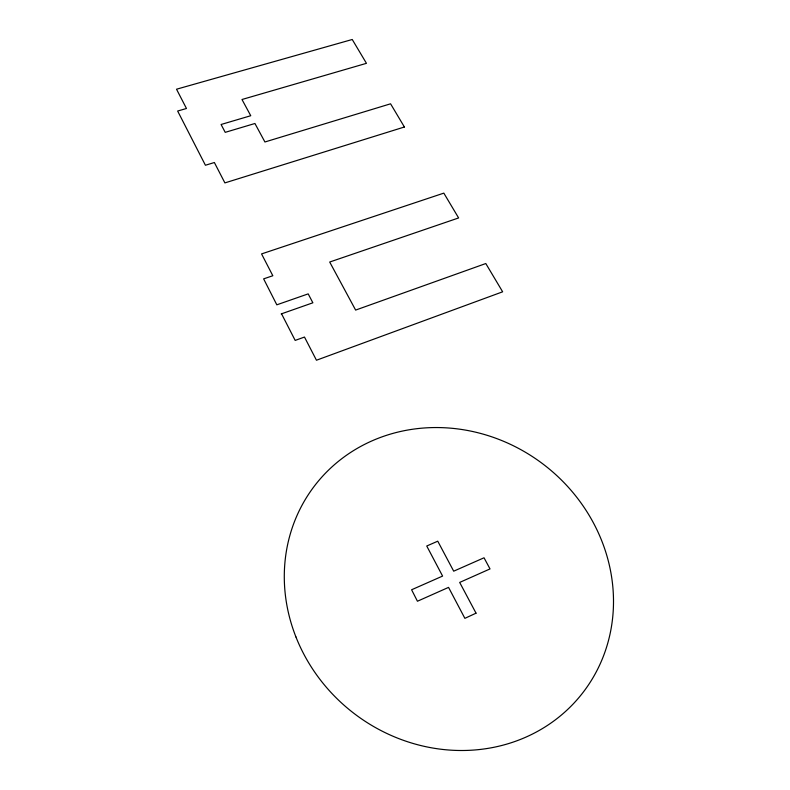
<?xml version="1.0" encoding="UTF-8"?>
<svg xmlns="http://www.w3.org/2000/svg" width="790" height="790" viewBox="0 0 790 790"><rect width="100%" height="100%" fill="white"/><g stroke="black" fill="none" stroke-linecap="round" stroke-linejoin="round"><path stroke-width="1.19" d="M281.171 313.936L312.87 302.797L308.189 293.88L276.816 304.822L263.633 278.86L272.827 275.74L261.559 253.916L443.822 193.125L458.625 217.941L329.697 262.033L355.628 310.085L485.801 263.534L502.647 291.806L316.454 360.23L304.486 337.053L295.174 340.411L281.546 313.808M476.034 613.178L464.875 618.343L448.552 587.385L417.436 601.239L411.6 589.765L442.598 576.078L426.738 546.009L437.759 541.189L453.697 571.18L484.033 557.789L490.017 568.918L459.681 582.428L476.034 613.178M404.401 127.002L224.893 182.905L214.376 162.523L205.42 165.248L177.641 111.035L186.47 108.487L176.525 89.221L352.241 39.5L366.451 63.328L241.987 99.501L250.746 115.725L221.082 124.494L225.219 132.345L254.933 123.497L264.917 141.983L390.576 103.806L404.401 127.002M295.924 636.928A169.386 156.45 38 0 0 578.023 698.617A169.386 156.45 38 0 0 472.756 431.528A169.386 156.45 38 0 0 295.924 636.928"/></g></svg>
